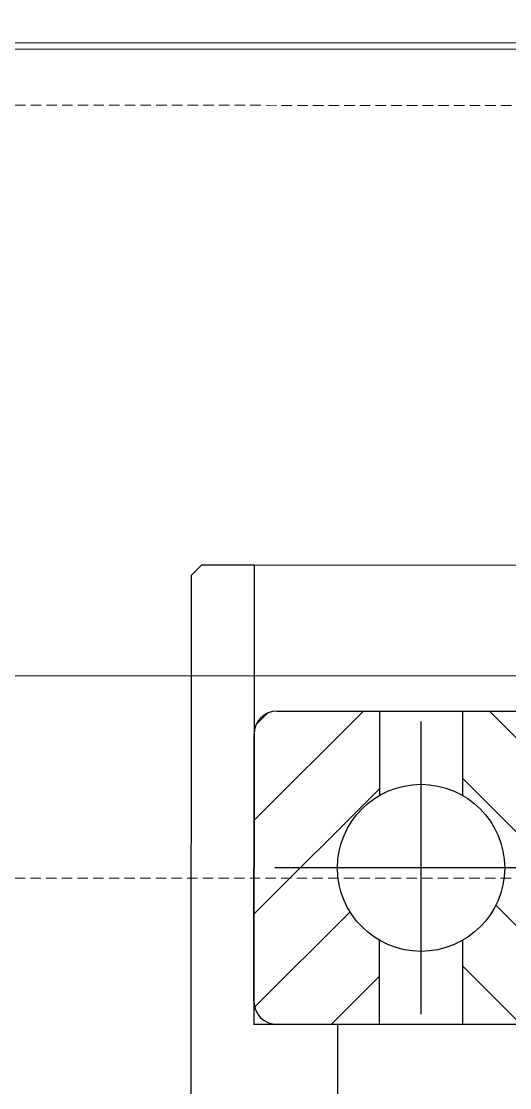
# Model space of a CAD drawing. Header units: millimetres. Extents: x 845401 to 948039, y 511594 to 550263.
# Drawn here: x 904003.6 to 904027, y 537222 to 537273.1 of the extents above; entities that cross this region are included whole.
import ezdxf

# ---------------------------------------------------------------- set-up
doc = ezdxf.new("R2010")
doc.units = ezdxf.units.MM
doc.linetypes.add('CENTER', pattern=[0])
doc.linetypes.add('DASHED', pattern=[0.75, 0.5, -0.25])
for name, color, linetype in [('00', 7, 'Continuous'), ('1轮廓实线层', 7, 'Continuous'), ('3中心线层', 1, 'CENTER'), ('4虚线层', 6, 'DASHED'), ('5剖面线层', 2, 'Continuous')]:
    doc.layers.add(name, color=color, linetype=linetype)
doc.layers.add('A-剖-0.10mm.......SECT-L01', color=255, linetype='Continuous', lineweight=18)
doc.layers.add('物流设备', color=7, linetype='Continuous', lineweight=5)

# ---------------------------------------------------------------- blocks, each defined once
blk = doc.blocks.new('*U100537')
at = {"color": 2}
blk.add_lwpolyline([(0, 630), (7920.603380136075, 630), (7920.603380136075, 830), (0, 830)], close=True, dxfattribs=at)
at = {"color": 1}
blk.add_lwpolyline([(0, -630), (7920.603380136075, -630), (7920.603380136075, 630), (0, 630)], close=True, dxfattribs=at)
at = {"color": 4}
blk.add_lwpolyline([(0, -600), (7920.603380136075, -600), (7920.603380136075, 600), (0, 600)], close=True, dxfattribs=at)
for tag, p in [('设备编号', (485.2384934027214, 55.2877136208408)), ('设备高度', (489.7486322444456, -155.5627289135591))]:
    blk.add_attdef(tag, p, '', height=100)
at = {"flags": 1}
blk.add_attdef('设备类型', (14421.90417558989, -37.08342335998668), '', height=100, dxfattribs=at)
blk = doc.blocks.new('6304')
at = {"layer": '5剖面线层', "extrusion": (0, 1.224606353822377e-16, -1)}
h = blk.add_hatch(dxfattribs=at)
h.set_pattern_fill('ANSI31', color=256, angle=180, style=0)
h.set_pattern_definition([(225, (-1622.417437906445, 1392.47649229401), (2.245064030267288, -2.245064030267288), [])])
edge = h.paths.add_edge_path()
edge.add_line((-1622.417437906445, 1376.47649229401), (-1626.453336291308, 1376.47649229401))
edge.add_arc((-1629.917437906445, 1374.47649229401), 3.999999999999996, 30.00000000000054, 150.0000000000008)
edge.add_line((-1633.381539521583, 1376.47649229401), (-1637.417437906445, 1376.47649229401))
edge.add_line((-1637.417437906445, 1376.47649229401), (-1637.417437906445, 1381.37649229401))
edge.add_arc((-1636.317437906445, 1381.37649229401), 1.1, 90, 180, ccw=False)
edge.add_line((-1636.317437906445, 1382.47649229401), (-1623.517437906445, 1382.47649229401))
edge.add_arc((-1623.517437906445, 1381.37649229401), 1.1, 360, 90, ccw=False)
edge.add_line((-1622.417437906445, 1381.37649229401), (-1622.417437906445, 1376.47649229401))
h = blk.add_hatch(dxfattribs=at)
h.set_pattern_fill('ANSI31', color=256, angle=270, style=0)
h.set_pattern_definition([(315, (-1622.417437906445, 1392.47649229401), (2.245064030267288, 2.245064030267288), [])])
edge = h.paths.add_edge_path()
edge.add_line((-1626.453336291308, 1372.47649229401), (-1622.417437906445, 1372.47649229401))
edge.add_line((-1622.417437906445, 1372.47649229401), (-1622.417437906445, 1367.57649229401))
edge.add_arc((-1623.517437906445, 1367.57649229401), 1.100000000000001, 270, 360, ccw=False)
edge.add_line((-1623.517437906445, 1366.47649229401), (-1636.317437906445, 1366.47649229401))
edge.add_arc((-1636.317437906445, 1367.57649229401), 1.1, 180, 270, ccw=False)
edge.add_line((-1637.417437906445, 1367.57649229401), (-1637.417437906445, 1372.47649229401))
edge.add_line((-1637.417437906445, 1372.47649229401), (-1635.417437906445, 1372.47649229401))
edge.add_line((-1635.417437906445, 1372.47649229401), (-1633.381539521583, 1372.47649229401))
edge.add_arc((-1629.917437906445, 1374.47649229401), 4.000000000000039, 209.9999999999989, 329.9999999999991)
at = {"layer": '1轮廓实线层', "extrusion": (0, 1.224606353822377e-16, -1)}
for p, q in [((1622.417437906445, 1392.47649229401), (1622.417437906445, 1367.57649229401)), ((1637.417437906445, 1367.57649229401), (1637.417437906445, 1392.47649229401)), ((1622.417437906445, 1376.47649229401), (1626.453336291308, 1376.47649229401)), ((1633.381539521583, 1376.47649229401), (1637.417437906445, 1376.47649229401)), ((1637.417437906445, 1372.47649229401), (1635.417437906445, 1372.47649229401))]:
    blk.add_line(p, q, dxfattribs=at)
for points in [[(-1626.453336291308, 1372.47649229401), (-1622.417437906445, 1372.47649229401), (-1622.417437906445, 1367.57649229401)], [(-1635.417437906445, 1372.47649229401), (-1633.381539521583, 1372.47649229401)], [(-1637.417437906445, 1367.57649229401), (-1637.417437906445, 1372.47649229401)], [(-1623.517437906445, 1366.47649229401), (-1636.317437906445, 1366.47649229401)]]:
    blk.add_lwpolyline(points, dxfattribs=at)
blk.add_circle((-1629.917437906445, 1374.47649229401), 4, dxfattribs=at)
for centre, radius, start, end in [((-1623.517437906445, 1367.57649229401), 1.100000000000001, 270, 0), ((-1636.317437906445, 1367.57649229401), 1.1, 180, 270)]:
    blk.add_arc(centre, radius, start, end, dxfattribs=at)
at = {"layer": '3中心线层', "extrusion": (0, 1.224606353822377e-16, -1)}
for p, q in [((1629.917437906445, 1381.47649229401), (1629.917437906445, 1367.47649229401)), ((1622.917437906445, 1374.47649229401), (1636.917437906445, 1374.47649229401))]:
    blk.add_line(p, q, dxfattribs=at)
blk = doc.blocks.new('*U100479')
at = {"color": 7, "linetype": 'Continuous', "lineweight": 25}
for p, q in [((-1886.941660694127, 1662.020036706926), (-2857.137971168267, 1662.020036725108)), ((-2767.637967890007, 1637.017708881436), (-2819.637967890007, 1637.017708881436)), ((-2767.637967890007, 1637.017708881436), (-2767.637967890007, 1630.017708881436)), ((-2765.137967890007, 1637.017708881436), (-2767.637967890007, 1637.017708881436)), ((-2765.137967890007, 1637.017708881436), (-2764.637967890007, 1636.517708881436)), ((-2764.637967890007, 427.5177088814361), (-2764.637967890007, 1636.517708881436)), ((-2767.637967890007, 1630.017708881436), (-2767.637967890007, 1615.017708881436)), ((-2817.637967890007, 1615.017708881436), (-2769.637967890007, 1615.017708881436)), ((-2771.637967890007, 1615.017708881436), (-2771.637967890007, 449.0177088814362)), ((-2769.637967890007, 1615.017708881436), (-2767.637967890007, 1615.017708881436))]:
    blk.add_line(p, q, dxfattribs=at)
at = {"layer": '1轮廓实线层'}
blk.add_line((-2705.137966519104, 1662.020036725111), (-2930.13796800922, 1662.020036725108), dxfattribs=at)
at = {"layer": '4虚线层', "linetype": 'DASHED', "lineweight": 18}
for p, q in [((-1886.941660694127, 1659.020036706926), (-2857.137971168267, 1659.020036725108)), ((-1889.941660694127, 1622.020036706926), (-2854.137971168266, 1622.020036725108))]:
    blk.add_line(p, q, dxfattribs=at)
at = {"rotation": 90}
blk.add_blockref('6304', (-1401.161475595996, -7.399729025009265), dxfattribs=at)
blk = doc.blocks.new('C线')
at = {"xscale": -1, "rotation": 359.9712527628268}
blk.add_blockref('*U100479', (983116.0992206694, 474449.1940174471, -3.591546536844088), dxfattribs=at)
at = {"layer": '物流设备', "color": 0}
blk.add_blockref('*U100537', (979688.0800278853, 475479.5155045651, 25.37562164790397), dxfattribs=at)
blk = doc.blocks.new('BC线平台')
at = {"layer": 'A-剖-0.10mm.......SECT-L01'}
h = blk.add_hatch(dxfattribs=at)
h.set_pattern_fill('CROSS', color=2, scale=50)
h.set_pattern_definition([(0, (691447.8688909085, 341554.8450790223), (317.5, 317.5), [158.75, -476.25]), (90, (691527.2438909085, 341475.4700790223), (-317.5, 317.5), [158.75, -476.25])])
h.paths.add_polyline_path([(772874.4622167731, 370095.4212002061), (786169.7200223003, 370095.4212002061), (786169.7200223003, 367097.0419248978), (772874.4622167731, 367097.0419248978)])

msp = doc.modelspace()

# ---------------------------------------------------------------- block references
at = {"layer": '00'}
for name, p in [('BC线平台', (120688.3449249256, 168041.3077371365, -0.9755150259396466)), ('C线', (-81869.82948779198, 61162.216735519))]:
    msp.add_blockref(name, p, dxfattribs=at)

doc.saveas('drawing.dxf')
